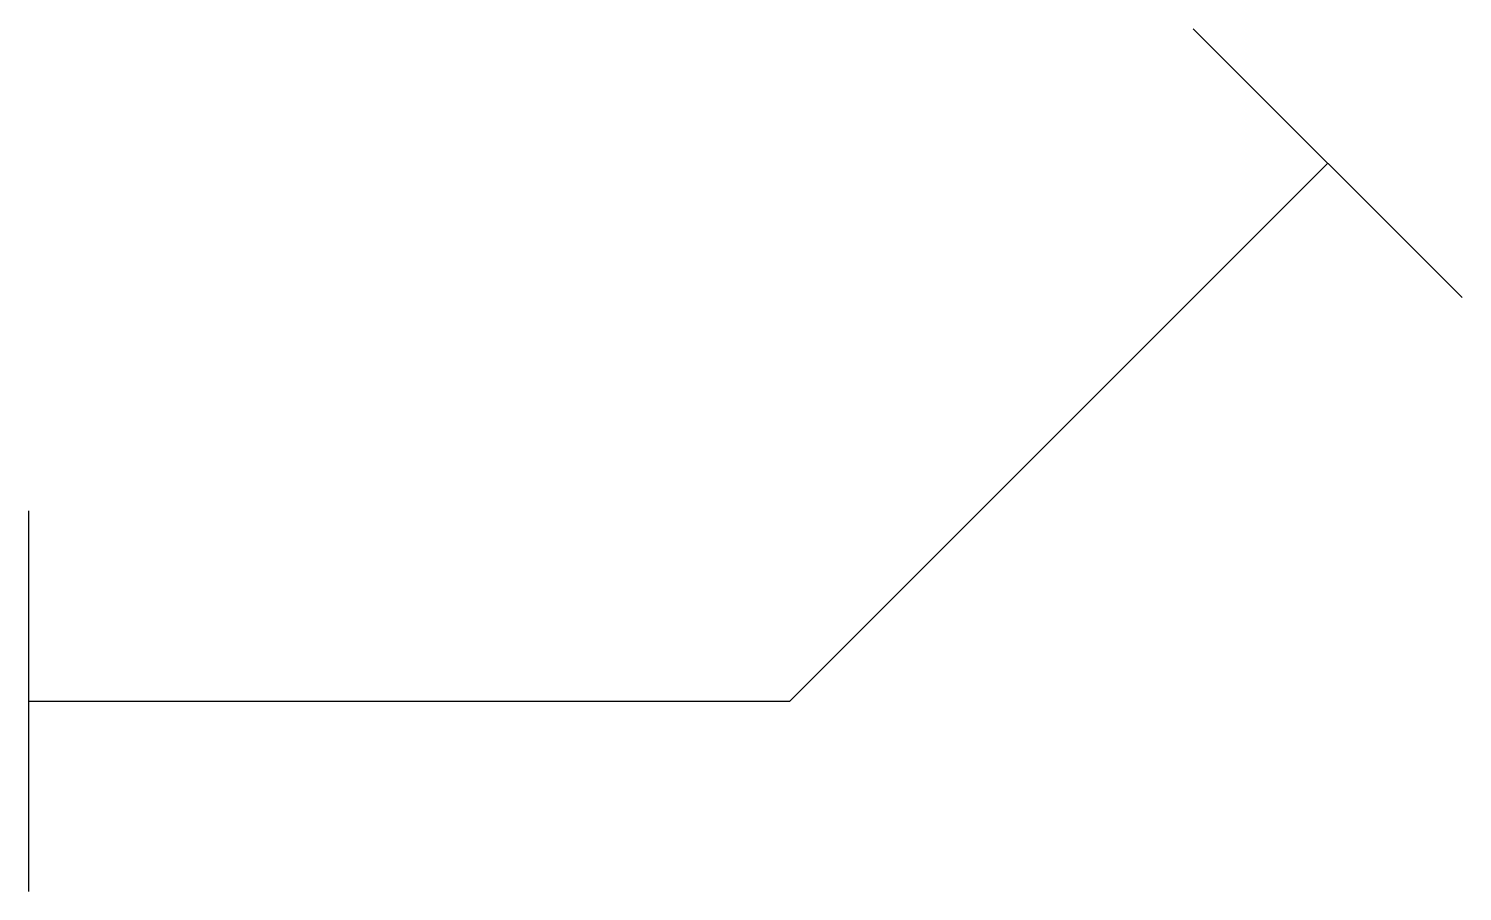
# Model space of a CAD drawing. Header units: feet. Extents: x -0.5 to 0.442, y -0.125 to 0.442.
import ezdxf

# ---------------------------------------------------------------- set-up
doc = ezdxf.new("R2010")
doc.units = ezdxf.units.FT
doc.header["$MEASUREMENT"] = 0

msp = doc.modelspace()

# ---------------------------------------------------------------- linework, layer by layer
for p, q in [((0.26517, 0.44194, 1.0199), (0.44194, 0.26517, 1.0199)), ((0, 0, 1.0199), (0.35355, 0.35355, 1.0199)), ((-0.5, -0.125, 1.0199), (-0.5, 0.125, 1.0199)), ((-0.5, 0, 1.0199), (0, 0, 1.0199))]:
    msp.add_line(p, q)
at = {"layer": 'Defpoints'}
msp.add_point((0, 0), dxfattribs=at)

doc.saveas('drawing.dxf')
